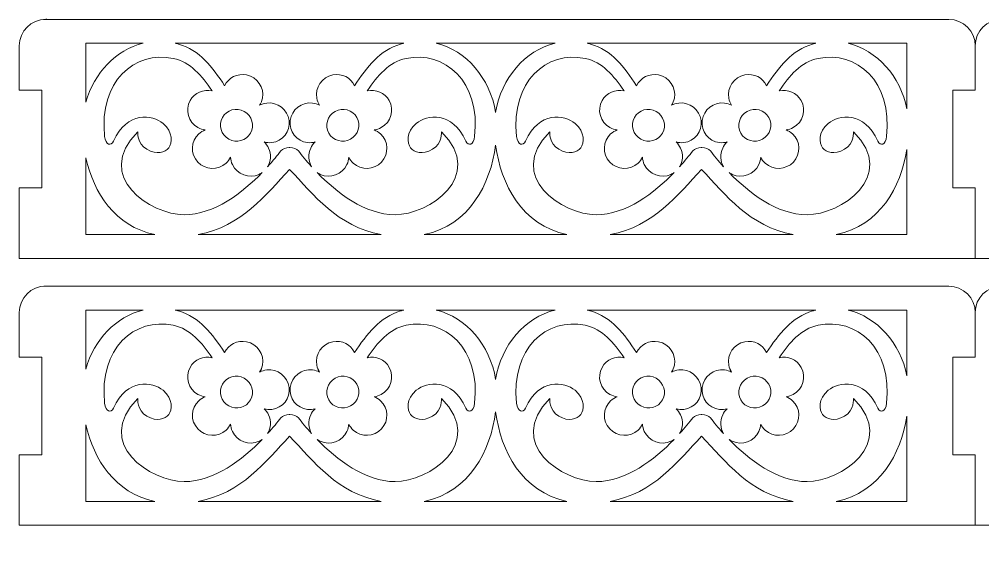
# Model space of a CAD drawing. Header units: millimetres. Extents: x -193 to 194, y -148 to 156.
# Drawn here: x -192.5 to 63.5, y -148.3 to -7.9 of the extents above; entities that cross this region are included whole.
import ezdxf

# ---------------------------------------------------------------- set-up
doc = ezdxf.new("R2010")
doc.units = ezdxf.units.MM
doc.header["$MEASUREMENT"] = 0
doc.layers.add('Camada 1', color=7, linetype='Continuous')

msp = doc.modelspace()

# ---------------------------------------------------------------- linework, layer by layer
at = {"layer": 'Camada 1', "color": 250, "lineweight": 20}
for points, knots in [([(-192.5361, -15.1541), (-192.5382, -15.082), (-192.5394, -15.0095), (-192.5394, -14.9368), (-192.5394, -14.9368), (-192.5394, -11.0474), (-189.3852, -7.8932), (-185.4958, -7.8932), (-185.4958, -7.8932), (-185.3272, -7.8932), (-185.1599, -7.8992), (-184.9942, -7.9108)], [0, 0, 0, 0, 0.25, 0.25, 0.25, 0.25, 0.5, 0.5, 0.5, 0.5, 1, 1, 1, 1]), ([(-185.9973, -7.9108), (-104.6378, -7.9108), (-26.7232, -7.9108), (54.4144, -7.9108), (54.4144, -7.9108), (58.2836, -7.9108), (61.4638, -11.0672), (61.4638, -14.9372), (61.4638, -14.9372), (61.4638, -11.0478), (64.6134, -7.9155), (68.5028, -7.9155), (68.5028, -7.9155), (106.5351, -7.9155), (143.497, -7.9155), (181.4751, -7.9155), (181.4751, -7.9155), (185.3646, -7.9155), (188.462, -11.0474), (188.462, -14.9368), (188.462, -14.9368), (188.462, -19.1723), (188.462, -22.5093), (188.462, -26.7448), (188.462, -26.7448), (188.462, -26.7448), (194.4354, -26.7448), (194.4354, -26.7448), (194.4354, -26.7448), (194.4354, -26.7448), (194.4354, -52.674), (194.4354, -52.674), (194.4354, -52.674), (194.4354, -52.674), (188.462, -52.674), (188.462, -52.674), (188.462, -52.674), (188.462, -52.674), (188.462, -71.4155), (188.462, -71.4155), (188.462, -71.4155), (188.462, -71.4155), (137.9436, -71.4155), (137.9436, -71.4155), (137.9436, -71.4155), (137.9436, -71.4155), (137.9436, -77.387), (137.9436, -77.387), (137.9436, -77.387), (137.9436, -77.387), (112.0144, -77.387), (112.0144, -77.387), (112.0144, -77.387), (112.0144, -77.387), (112.0144, -71.4155), (112.0144, -71.4155), (112.0144, -71.4155), (112.0144, -71.4155), (61.462, -71.4155), (61.462, -71.4155), (61.462, -71.4155), (61.462, -71.4155), (61.462, -52.674), (61.462, -52.674), (61.462, -52.674), (61.462, -52.674), (55.4763, -52.674), (55.4763, -52.674), (55.4763, -52.674), (55.4763, -52.674), (55.4763, -26.7448), (55.4763, -26.7448), (55.4763, -26.7448), (55.4763, -26.7448), (61.462, -26.7448), (61.462, -26.7448), (61.462, -26.7448), (61.462, -26.7448), (61.4638, -14.9372), (61.4638, -14.9372)], [0, 0, 0, 0, 0.04761905, 0.04761905, 0.04761905, 0.04761905, 0.0952381, 0.0952381, 0.0952381, 0.0952381, 0.14285714, 0.14285714, 0.14285714, 0.14285714, 0.19047619, 0.19047619, 0.19047619, 0.19047619, 0.23809524, 0.23809524, 0.23809524, 0.23809524, 0.28571429, 0.28571429, 0.28571429, 0.28571429, 0.33333333, 0.33333333, 0.33333333, 0.33333333, 0.38095238, 0.38095238, 0.38095238, 0.38095238, 0.42857143, 0.42857143, 0.42857143, 0.42857143, 0.47619048, 0.47619048, 0.47619048, 0.47619048, 0.52380952, 0.52380952, 0.52380952, 0.52380952, 0.57142857, 0.57142857, 0.57142857, 0.57142857, 0.61904762, 0.61904762, 0.61904762, 0.61904762, 0.66666667, 0.66666667, 0.66666667, 0.66666667, 0.71428571, 0.71428571, 0.71428571, 0.71428571, 0.76190476, 0.76190476, 0.76190476, 0.76190476, 0.80952381, 0.80952381, 0.80952381, 0.80952381, 0.85714286, 0.85714286, 0.85714286, 0.85714286, 0.9047619, 0.9047619, 0.9047619, 0.9047619, 1, 1, 1, 1]), ([(-192.5361, -26.7446), (-192.5361, -26.7446), (-192.5361, -15.0613), (-192.5361, -15.0613), (-192.5361, -15.0613), (-192.5361, -15.0613), (-192.5361, -14.7199), (-192.5361, -14.7199)], [0, 0, 0, 0, 0.33333333, 0.33333333, 0.33333333, 0.33333333, 1, 1, 1, 1]), ([(-192.5361, -86.0364), (-192.5382, -85.9643), (-192.5394, -85.8918), (-192.5394, -85.8191), (-192.5394, -85.8191), (-192.5394, -81.9297), (-189.3852, -78.7755), (-185.4958, -78.7755), (-185.4958, -78.7755), (-185.3272, -78.7755), (-185.1599, -78.7815), (-184.9942, -78.7931)], [0, 0, 0, 0, 0.25, 0.25, 0.25, 0.25, 0.5, 0.5, 0.5, 0.5, 1, 1, 1, 1]), ([(-185.9973, -78.7931), (-104.6378, -78.7931), (-26.7232, -78.7931), (54.4144, -78.7931), (54.4144, -78.7931), (58.2836, -78.7931), (61.4638, -81.9495), (61.4638, -85.8195), (61.4638, -85.8195), (61.4638, -81.9301), (64.6134, -78.7978), (68.5028, -78.7978), (68.5028, -78.7978), (106.5351, -78.7978), (143.497, -78.7978), (181.4751, -78.7978), (181.4751, -78.7978), (185.3646, -78.7978), (188.462, -81.9297), (188.462, -85.8191), (188.462, -85.8191), (188.462, -90.0546), (188.462, -93.3916), (188.462, -97.6271), (188.462, -97.6271), (188.462, -97.6271), (194.4354, -97.6271), (194.4354, -97.6271), (194.4354, -97.6271), (194.4354, -97.6271), (194.4354, -123.5563), (194.4354, -123.5563), (194.4354, -123.5563), (194.4354, -123.5563), (188.462, -123.5563), (188.462, -123.5563), (188.462, -123.5563), (188.462, -123.5563), (188.462, -142.2978), (188.462, -142.2978), (188.462, -142.2978), (188.462, -142.2978), (137.9436, -142.2978), (137.9436, -142.2978), (137.9436, -142.2978), (137.9436, -142.2978), (137.9436, -148.2693), (137.9436, -148.2693), (137.9436, -148.2693), (137.9436, -148.2693), (112.0144, -148.2693), (112.0144, -148.2693), (112.0144, -148.2693), (112.0144, -148.2693), (112.0144, -142.2978), (112.0144, -142.2978), (112.0144, -142.2978), (112.0144, -142.2978), (61.462, -142.2978), (61.462, -142.2978), (61.462, -142.2978), (61.462, -142.2978), (61.462, -123.5563), (61.462, -123.5563), (61.462, -123.5563), (61.462, -123.5563), (55.4763, -123.5563), (55.4763, -123.5563), (55.4763, -123.5563), (55.4763, -123.5563), (55.4763, -97.6271), (55.4763, -97.6271), (55.4763, -97.6271), (55.4763, -97.6271), (61.462, -97.6271), (61.462, -97.6271), (61.462, -97.6271), (61.462, -97.6271), (61.4638, -85.8195), (61.4638, -85.8195)], [0, 0, 0, 0, 0.04761905, 0.04761905, 0.04761905, 0.04761905, 0.0952381, 0.0952381, 0.0952381, 0.0952381, 0.14285714, 0.14285714, 0.14285714, 0.14285714, 0.19047619, 0.19047619, 0.19047619, 0.19047619, 0.23809524, 0.23809524, 0.23809524, 0.23809524, 0.28571429, 0.28571429, 0.28571429, 0.28571429, 0.33333333, 0.33333333, 0.33333333, 0.33333333, 0.38095238, 0.38095238, 0.38095238, 0.38095238, 0.42857143, 0.42857143, 0.42857143, 0.42857143, 0.47619048, 0.47619048, 0.47619048, 0.47619048, 0.52380952, 0.52380952, 0.52380952, 0.52380952, 0.57142857, 0.57142857, 0.57142857, 0.57142857, 0.61904762, 0.61904762, 0.61904762, 0.61904762, 0.66666667, 0.66666667, 0.66666667, 0.66666667, 0.71428571, 0.71428571, 0.71428571, 0.71428571, 0.76190476, 0.76190476, 0.76190476, 0.76190476, 0.80952381, 0.80952381, 0.80952381, 0.80952381, 0.85714286, 0.85714286, 0.85714286, 0.85714286, 0.9047619, 0.9047619, 0.9047619, 0.9047619, 1, 1, 1, 1]), ([(-192.5361, -97.6269), (-192.5361, -97.6269), (-192.5361, -85.9436), (-192.5361, -85.9436), (-192.5361, -85.9436), (-192.5361, -85.9436), (-192.5361, -85.6022), (-192.5361, -85.6022)], [0, 0, 0, 0, 0.33333333, 0.33333333, 0.33333333, 0.33333333, 1, 1, 1, 1])]:
    msp.add_open_spline(points, degree=3, knots=knots, dxfattribs=at)
at = {"layer": 'Camada 1', "color": 250, "lineweight": 9}
for points in [[(-159.6318, -14.2517), (-166.802, -16.0013), (-172.6311, -22.0754), (-174.8253, -29.9129)], [(-151.0819, -14.2517), (-151.0819, -14.2517), (-90.3174, -14.2517), (-90.3174, -14.2517)], [(-65.968, -32.6578), (-67.4564, -23.5162), (-73.7795, -16.2006), (-81.767, -14.2516)], [(-81.767, -14.2517), (-81.767, -14.2517), (-50.1695, -14.2517), (-50.1695, -14.2517)], [(-50.1691, -14.2516), (-58.1566, -16.2005), (-64.4799, -23.5161), (-65.9681, -32.6576)], [(-41.6186, -14.2517), (-41.6186, -14.2517), (19.1458, -14.2517), (19.1458, -14.2517)], [(43.3234, -31.7188), (41.568, -23.0181), (35.4076, -16.1335), (27.6955, -14.2516)], [(-84.9145, -65.0982), (-72.8946, -62.5584), (-67.3506, -51.6653), (-65.9679, -41.3277)], [(-65.968, -41.3274), (-64.5859, -51.665), (-59.0418, -62.5584), (-47.0223, -65.0982)], [(24.5482, -65.0982), (36.122, -62.6525), (41.6918, -52.4615), (43.3235, -42.4795)], [(-174.8253, -44.7249), (-172.7593, -53.9462), (-167.1907, -62.8358), (-156.4849, -65.0982)], [(-96.3611, -65.0981), (-96.3611, -65.0981), (-145.0386, -65.0981), (-145.0386, -65.0981)], [(-47.0245, -65.0981), (-47.0245, -65.0981), (-84.9141, -65.0981), (-84.9141, -65.0981)], [(13.0992, -65.0981), (13.0992, -65.0981), (-35.5768, -65.0981), (-35.5768, -65.0981)], [(-159.6318, -85.134), (-166.802, -86.8836), (-172.6311, -92.9577), (-174.8253, -100.7952)], [(-151.0819, -85.134), (-151.0819, -85.134), (-90.3174, -85.134), (-90.3174, -85.134)], [(-65.968, -103.5401), (-67.4564, -94.3985), (-73.7795, -87.0829), (-81.767, -85.1339)], [(-81.767, -85.134), (-81.767, -85.134), (-50.1695, -85.134), (-50.1695, -85.134)], [(-50.1691, -85.1339), (-58.1566, -87.0828), (-64.4799, -94.3984), (-65.9681, -103.5399)], [(-41.6186, -85.134), (-41.6186, -85.134), (19.1458, -85.134), (19.1458, -85.134)], [(43.3234, -102.6011), (41.568, -93.9004), (35.4076, -87.0158), (27.6955, -85.1339)], [(-84.9145, -135.9805), (-72.8946, -133.4407), (-67.3506, -122.5476), (-65.9679, -112.21)], [(-65.968, -112.2097), (-64.5859, -122.5473), (-59.0418, -133.4407), (-47.0223, -135.9805)], [(24.5482, -135.9805), (36.122, -133.5348), (41.6918, -123.3438), (43.3235, -113.3618)], [(-174.8253, -115.6072), (-172.7593, -124.8285), (-167.1907, -133.7181), (-156.4849, -135.9805)], [(-96.3611, -135.9804), (-96.3611, -135.9804), (-145.0386, -135.9804), (-145.0386, -135.9804)], [(-47.0245, -135.9804), (-47.0245, -135.9804), (-84.9141, -135.9804), (-84.9141, -135.9804)], [(13.0992, -135.9804), (13.0992, -135.9804), (-35.5768, -135.9804), (-35.5768, -135.9804)]]:
    msp.add_open_spline(points, degree=3, dxfattribs=at)
for points, knots in [([(-174.8252, -29.9124), (-174.8252, -29.9124), (-174.8252, -14.2517), (-174.8252, -14.2517), (-174.8252, -14.2517), (-174.8252, -14.2517), (-159.6324, -14.2517), (-159.6324, -14.2517)], [0, 0, 0, 0, 0.33333333, 0.33333333, 0.33333333, 0.33333333, 1, 1, 1, 1]), ([(-90.3172, -14.2517), (-90.6139, -14.3223), (-90.9113, -14.4006), (-91.2093, -14.4865), (-91.2093, -14.4865), (-96.7538, -16.0845), (-100.1773, -20.5864), (-103.4281, -25.5489), (-103.4281, -25.5489), (-104.4348, -23.4253), (-106.7968, -22.1765), (-109.2367, -22.6656), (-109.2367, -22.6656), (-112.1236, -23.2441), (-114.0172, -26.0319), (-113.4679, -28.8915), (-113.4679, -28.8915), (-113.3377, -29.571), (-113.0774, -30.1902), (-112.7234, -30.7365), (-112.7234, -30.7365), (-113.2921, -30.4341), (-113.9247, -30.2267), (-114.6067, -30.1488), (-114.6067, -30.1488), (-117.521, -29.8155), (-120.1847, -31.8946), (-120.5539, -34.7937), (-120.5539, -34.7937), (-120.9231, -37.6922), (-118.8592, -40.3127), (-115.9443, -40.6455), (-115.9443, -40.6455), (-115.2514, -40.7252), (-114.575, -40.6643), (-113.9381, -40.4928), (-113.9381, -40.4928), (-114.4102, -40.9393), (-114.8111, -41.4752), (-115.1043, -42.0957), (-115.1043, -42.0957), (-115.8877, -43.7569), (-115.7338, -45.6073), (-114.8567, -47.0562), (-114.8567, -47.0562), (-116.277, -45.4978), (-117.4699, -44.0434), (-118.3824, -42.87), (-118.3824, -42.87), (-118.8258, -42.3712), (-119.7425, -42.0026), (-120.6117, -41.9831), (-120.6117, -41.9831), (-120.641, -41.9819), (-120.6701, -41.9819), (-120.6993, -41.9819), (-120.6993, -41.9819), (-120.7285, -41.9819), (-120.7577, -41.9819), (-120.7868, -41.9831), (-120.7868, -41.9831), (-121.6558, -42.0026), (-122.5731, -42.3712), (-123.0159, -42.87), (-123.0159, -42.87), (-123.9284, -44.0434), (-125.1219, -45.4978), (-126.5422, -47.0562), (-126.5422, -47.0562), (-125.6651, -45.6073), (-125.5112, -43.7569), (-126.2946, -42.0957), (-126.2946, -42.0957), (-126.5878, -41.4752), (-126.9881, -40.9393), (-127.4601, -40.4928), (-127.4601, -40.4928), (-126.8239, -40.6643), (-126.1475, -40.7252), (-125.4546, -40.6455), (-125.4546, -40.6455), (-122.5397, -40.3127), (-120.4755, -37.6922), (-120.8446, -34.7937), (-120.8446, -34.7937), (-121.2142, -31.8946), (-123.8773, -29.8155), (-126.7922, -30.1488), (-126.7922, -30.1488), (-127.4742, -30.2267), (-128.1068, -30.4341), (-128.6755, -30.7365), (-128.6755, -30.7365), (-128.3215, -30.1902), (-128.0612, -29.571), (-127.931, -28.8915), (-127.931, -28.8915), (-127.3811, -26.0319), (-129.2753, -23.2441), (-132.1622, -22.6656), (-132.1622, -22.6656), (-134.6021, -22.1765), (-136.9641, -23.4253), (-137.9703, -25.5489), (-137.9703, -25.5489), (-141.221, -20.5864), (-144.6444, -16.0845), (-150.1896, -14.4865), (-150.1896, -14.4865), (-150.4876, -14.4006), (-150.785, -14.3223), (-151.0818, -14.2517)], [0, 0, 0, 0, 0.03448276, 0.03448276, 0.03448276, 0.03448276, 0.06896552, 0.06896552, 0.06896552, 0.06896552, 0.10344828, 0.10344828, 0.10344828, 0.10344828, 0.13793103, 0.13793103, 0.13793103, 0.13793103, 0.17241379, 0.17241379, 0.17241379, 0.17241379, 0.20689655, 0.20689655, 0.20689655, 0.20689655, 0.24137931, 0.24137931, 0.24137931, 0.24137931, 0.27586207, 0.27586207, 0.27586207, 0.27586207, 0.31034483, 0.31034483, 0.31034483, 0.31034483, 0.34482759, 0.34482759, 0.34482759, 0.34482759, 0.37931034, 0.37931034, 0.37931034, 0.37931034, 0.4137931, 0.4137931, 0.4137931, 0.4137931, 0.44827586, 0.44827586, 0.44827586, 0.44827586, 0.48275862, 0.48275862, 0.48275862, 0.48275862, 0.51724138, 0.51724138, 0.51724138, 0.51724138, 0.55172414, 0.55172414, 0.55172414, 0.55172414, 0.5862069, 0.5862069, 0.5862069, 0.5862069, 0.62068966, 0.62068966, 0.62068966, 0.62068966, 0.65517241, 0.65517241, 0.65517241, 0.65517241, 0.68965517, 0.68965517, 0.68965517, 0.68965517, 0.72413793, 0.72413793, 0.72413793, 0.72413793, 0.75862069, 0.75862069, 0.75862069, 0.75862069, 0.79310345, 0.79310345, 0.79310345, 0.79310345, 0.82758621, 0.82758621, 0.82758621, 0.82758621, 0.86206897, 0.86206897, 0.86206897, 0.86206897, 0.89655172, 0.89655172, 0.89655172, 0.89655172, 0.93103448, 0.93103448, 0.93103448, 0.93103448, 1, 1, 1, 1]), ([(19.1454, -14.2517), (18.8487, -14.3224), (18.5512, -14.4006), (18.2532, -14.4865), (18.2532, -14.4865), (12.7087, -16.0845), (9.2852, -20.5864), (6.0344, -25.5489), (6.0344, -25.5489), (5.0277, -23.4253), (2.6657, -22.1765), (0.2258, -22.6656), (0.2258, -22.6656), (-2.6611, -23.2441), (-4.5547, -26.0319), (-4.0054, -28.8915), (-4.0054, -28.8915), (-3.8752, -29.571), (-3.6149, -30.1902), (-3.2609, -30.7365), (-3.2609, -30.7365), (-3.8296, -30.4341), (-4.4622, -30.2267), (-5.1442, -30.1488), (-5.1442, -30.1488), (-8.0585, -29.8155), (-10.7222, -31.8946), (-11.0914, -34.7937), (-11.0914, -34.7937), (-11.4606, -37.6922), (-9.3967, -40.3127), (-6.4818, -40.6455), (-6.4818, -40.6455), (-5.7889, -40.7252), (-5.1125, -40.6643), (-4.4756, -40.4928), (-4.4756, -40.4928), (-4.9477, -40.9393), (-5.3486, -41.4752), (-5.6418, -42.0957), (-5.6418, -42.0957), (-6.4252, -43.7569), (-6.2713, -45.6073), (-5.3942, -47.0562), (-5.3942, -47.0562), (-6.8145, -45.4978), (-8.0074, -44.0434), (-8.9199, -42.87), (-8.9199, -42.87), (-9.3633, -42.3712), (-10.28, -42.0026), (-11.1492, -41.9831), (-11.1492, -41.9831), (-11.1785, -41.9819), (-11.2076, -41.9819), (-11.2368, -41.9819), (-11.2368, -41.9819), (-11.266, -41.9819), (-11.2952, -41.9819), (-11.3243, -41.9831), (-11.3243, -41.9831), (-12.1933, -42.0026), (-13.1106, -42.3712), (-13.5534, -42.87), (-13.5534, -42.87), (-14.4659, -44.0434), (-15.6594, -45.4978), (-17.0797, -47.0562), (-17.0797, -47.0562), (-16.2026, -45.6073), (-16.0487, -43.7569), (-16.8321, -42.0957), (-16.8321, -42.0957), (-17.1253, -41.4752), (-17.5256, -40.9393), (-17.9976, -40.4928), (-17.9976, -40.4928), (-17.3614, -40.6643), (-16.685, -40.7252), (-15.9921, -40.6455), (-15.9921, -40.6455), (-13.0772, -40.3127), (-11.013, -37.6922), (-11.3821, -34.7937), (-11.3821, -34.7937), (-11.7517, -31.8946), (-14.4148, -29.8155), (-17.3297, -30.1488), (-17.3297, -30.1488), (-18.0117, -30.2267), (-18.6443, -30.4341), (-19.213, -30.7365), (-19.213, -30.7365), (-18.859, -30.1902), (-18.5987, -29.571), (-18.4685, -28.8915), (-18.4685, -28.8915), (-17.9186, -26.0319), (-19.8128, -23.2441), (-22.6997, -22.6656), (-22.6997, -22.6656), (-25.1396, -22.1765), (-27.5016, -23.4253), (-28.5078, -25.5489), (-28.5078, -25.5489), (-31.7585, -20.5864), (-35.1819, -16.0845), (-40.7271, -14.4865), (-40.7271, -14.4865), (-41.0251, -14.4006), (-41.3227, -14.3224), (-41.6194, -14.2517)], [0, 0, 0, 0, 0.03448276, 0.03448276, 0.03448276, 0.03448276, 0.06896552, 0.06896552, 0.06896552, 0.06896552, 0.10344828, 0.10344828, 0.10344828, 0.10344828, 0.13793103, 0.13793103, 0.13793103, 0.13793103, 0.17241379, 0.17241379, 0.17241379, 0.17241379, 0.20689655, 0.20689655, 0.20689655, 0.20689655, 0.24137931, 0.24137931, 0.24137931, 0.24137931, 0.27586207, 0.27586207, 0.27586207, 0.27586207, 0.31034483, 0.31034483, 0.31034483, 0.31034483, 0.34482759, 0.34482759, 0.34482759, 0.34482759, 0.37931034, 0.37931034, 0.37931034, 0.37931034, 0.4137931, 0.4137931, 0.4137931, 0.4137931, 0.44827586, 0.44827586, 0.44827586, 0.44827586, 0.48275862, 0.48275862, 0.48275862, 0.48275862, 0.51724138, 0.51724138, 0.51724138, 0.51724138, 0.55172414, 0.55172414, 0.55172414, 0.55172414, 0.5862069, 0.5862069, 0.5862069, 0.5862069, 0.62068966, 0.62068966, 0.62068966, 0.62068966, 0.65517241, 0.65517241, 0.65517241, 0.65517241, 0.68965517, 0.68965517, 0.68965517, 0.68965517, 0.72413793, 0.72413793, 0.72413793, 0.72413793, 0.75862069, 0.75862069, 0.75862069, 0.75862069, 0.79310345, 0.79310345, 0.79310345, 0.79310345, 0.82758621, 0.82758621, 0.82758621, 0.82758621, 0.86206897, 0.86206897, 0.86206897, 0.86206897, 0.89655172, 0.89655172, 0.89655172, 0.89655172, 0.93103448, 0.93103448, 0.93103448, 0.93103448, 1, 1, 1, 1]), ([(27.6955, -14.2517), (27.6955, -14.2517), (43.3234, -14.2517), (43.3234, -14.2517), (43.3234, -14.2517), (43.3234, -14.2517), (43.3234, -31.7184), (43.3234, -31.7184)], [0, 0, 0, 0, 0.33333333, 0.33333333, 0.33333333, 0.33333333, 1, 1, 1, 1]), ([(-161.0385, -37.7573), (-161.0385, -37.7573), (-161.3506, -40.8717), (-158.651, -42.429), (-158.651, -42.429), (-155.9514, -43.9862), (-153.7712, -43.2593), (-152.8369, -42.0135), (-152.8369, -42.0135), (-151.9026, -40.7677), (-151.5911, -37.9131), (-154.3424, -35.5772), (-154.3424, -35.5772), (-157.0938, -33.2414), (-163.9456, -32.2006), (-167.4749, -40.2738), (-167.4749, -40.2738), (-168.2018, -41.702), (-169.5516, -41.2872), (-169.8533, -39.0031), (-169.8533, -39.0031), (-171.4495, -24.4667), (-161.8786, -16.1179), (-151.6434, -18.2919), (-151.6434, -18.2919), (-147.0375, -19.2701), (-144.0337, -22.8742), (-141.2976, -26.9389), (-141.2976, -26.9389), (-143.5592, -26.3956), (-145.9809, -27.3677), (-147.1536, -29.4736), (-147.1536, -29.4736), (-148.5685, -32.0144), (-147.6275, -35.2372), (-145.052, -36.6709), (-145.052, -36.6709), (-144.4498, -37.0061), (-143.8104, -37.2093), (-143.1675, -37.2987), (-143.1675, -37.2987), (-143.7794, -37.5305), (-144.3585, -37.8754), (-144.8671, -38.3443), (-144.8671, -38.3443), (-147.0083, -40.3176), (-147.1141, -43.6596), (-145.1006, -45.8087), (-145.1006, -45.8087), (-143.0885, -47.9578), (-139.7209, -48.1001), (-137.5797, -46.1274), (-137.5797, -46.1274), (-137.0785, -45.6651), (-136.694, -45.1268), (-136.4166, -44.5483), (-136.4166, -44.5483), (-136.3777, -45.2004), (-136.2196, -45.8573), (-135.9215, -46.4881), (-135.9215, -46.4881), (-134.6702, -49.1415), (-131.5004, -50.31), (-128.841, -49.0965), (-128.841, -49.0965), (-128.5466, -48.962), (-128.2734, -48.8008), (-128.0173, -48.622), (-128.0173, -48.622), (-133.2091, -53.958), (-140.7319, -59.8183), (-148.7364, -59.8183), (-148.7364, -59.8183), (-157.5597, -59.8183), (-172.9775, -49.7997), (-161.0385, -37.7573)], [0, 0, 0, 0, 0.05, 0.05, 0.05, 0.05, 0.1, 0.1, 0.1, 0.1, 0.15, 0.15, 0.15, 0.15, 0.2, 0.2, 0.2, 0.2, 0.25, 0.25, 0.25, 0.25, 0.3, 0.3, 0.3, 0.3, 0.35, 0.35, 0.35, 0.35, 0.4, 0.4, 0.4, 0.4, 0.45, 0.45, 0.45, 0.45, 0.5, 0.5, 0.5, 0.5, 0.55, 0.55, 0.55, 0.55, 0.6, 0.6, 0.6, 0.6, 0.65, 0.65, 0.65, 0.65, 0.7, 0.7, 0.7, 0.7, 0.75, 0.75, 0.75, 0.75, 0.8, 0.8, 0.8, 0.8, 0.85, 0.85, 0.85, 0.85, 0.9, 0.9, 0.9, 0.9, 1, 1, 1, 1]), ([(-105.4768, -46.4881), (-105.1793, -45.8573), (-105.0206, -45.2004), (-104.9816, -44.5483), (-104.9816, -44.5483), (-104.7049, -45.1268), (-104.3198, -45.6651), (-103.8192, -46.1274), (-103.8192, -46.1274), (-101.678, -48.1001), (-98.3099, -47.9578), (-96.2976, -45.8087), (-96.2976, -45.8087), (-94.2848, -43.6596), (-94.39, -40.3176), (-96.5318, -38.3443), (-96.5318, -38.3443), (-97.0404, -37.8754), (-97.6189, -37.5305), (-98.2314, -37.2987), (-98.2314, -37.2987), (-97.5885, -37.2093), (-96.9491, -37.0061), (-96.3469, -36.6709), (-96.3469, -36.6709), (-93.7714, -35.2372), (-92.8304, -32.0144), (-94.2453, -29.4736), (-94.2453, -29.4736), (-95.418, -27.3677), (-97.8397, -26.3956), (-100.1013, -26.9389), (-100.1013, -26.9389), (-97.3646, -22.8742), (-94.3608, -19.2701), (-89.7555, -18.2919), (-89.7555, -18.2919), (-79.5203, -16.1179), (-69.9488, -24.4667), (-71.5449, -39.0031), (-71.5449, -39.0031), (-71.8473, -41.2872), (-73.1971, -41.702), (-73.9234, -40.2738), (-73.9234, -40.2738), (-77.4533, -32.2006), (-84.3051, -33.2414), (-87.0565, -35.5772), (-87.0565, -35.5772), (-89.8078, -37.9131), (-89.4957, -40.7677), (-88.5614, -42.0135), (-88.5614, -42.0135), (-87.627, -43.2593), (-85.4469, -43.9862), (-82.7479, -42.429), (-82.7479, -42.429), (-80.0483, -40.8717), (-80.3604, -37.7573), (-80.3604, -37.7573), (-80.3604, -37.7573), (-68.4214, -49.7997), (-83.8392, -59.8183), (-92.6625, -59.8183), (-92.6625, -59.8183), (-100.667, -59.8183), (-108.1898, -53.958), (-113.3816, -48.622), (-113.3816, -48.622), (-113.1254, -48.8008), (-112.8524, -48.962), (-112.5573, -49.0965), (-112.5573, -49.0965), (-109.8985, -50.31), (-106.7287, -49.1415), (-105.4768, -46.4881)], [0, 0, 0, 0, 0.05, 0.05, 0.05, 0.05, 0.1, 0.1, 0.1, 0.1, 0.15, 0.15, 0.15, 0.15, 0.2, 0.2, 0.2, 0.2, 0.25, 0.25, 0.25, 0.25, 0.3, 0.3, 0.3, 0.3, 0.35, 0.35, 0.35, 0.35, 0.4, 0.4, 0.4, 0.4, 0.45, 0.45, 0.45, 0.45, 0.5, 0.5, 0.5, 0.5, 0.55, 0.55, 0.55, 0.55, 0.6, 0.6, 0.6, 0.6, 0.65, 0.65, 0.65, 0.65, 0.7, 0.7, 0.7, 0.7, 0.75, 0.75, 0.75, 0.75, 0.8, 0.8, 0.8, 0.8, 0.85, 0.85, 0.85, 0.85, 0.9, 0.9, 0.9, 0.9, 1, 1, 1, 1]), ([(-51.576, -37.7573), (-51.576, -37.7573), (-51.8881, -40.8717), (-49.1885, -42.429), (-49.1885, -42.429), (-46.4889, -43.9862), (-44.3087, -43.2593), (-43.3744, -42.0135), (-43.3744, -42.0135), (-42.4401, -40.7677), (-42.1286, -37.9131), (-44.8799, -35.5772), (-44.8799, -35.5772), (-47.6313, -33.2414), (-54.4831, -32.2006), (-58.0124, -40.2738), (-58.0124, -40.2738), (-58.7393, -41.702), (-60.0891, -41.2872), (-60.3908, -39.0031), (-60.3908, -39.0031), (-61.987, -24.4667), (-52.4161, -16.1179), (-42.1809, -18.2919), (-42.1809, -18.2919), (-37.575, -19.2701), (-34.5712, -22.8742), (-31.8351, -26.9389), (-31.8351, -26.9389), (-34.0967, -26.3956), (-36.5184, -27.3677), (-37.6911, -29.4736), (-37.6911, -29.4736), (-39.106, -32.0144), (-38.165, -35.2372), (-35.5895, -36.6709), (-35.5895, -36.6709), (-34.9873, -37.0061), (-34.3479, -37.2093), (-33.705, -37.2987), (-33.705, -37.2987), (-34.3169, -37.5305), (-34.896, -37.8754), (-35.4046, -38.3443), (-35.4046, -38.3443), (-37.5458, -40.3176), (-37.6516, -43.6596), (-35.6381, -45.8087), (-35.6381, -45.8087), (-33.626, -47.9578), (-30.2584, -48.1001), (-28.1172, -46.1274), (-28.1172, -46.1274), (-27.616, -45.6651), (-27.2315, -45.1268), (-26.9541, -44.5483), (-26.9541, -44.5483), (-26.9152, -45.2004), (-26.7571, -45.8573), (-26.459, -46.4881), (-26.459, -46.4881), (-25.2077, -49.1415), (-22.0379, -50.31), (-19.3785, -49.0965), (-19.3785, -49.0965), (-19.0841, -48.962), (-18.8109, -48.8008), (-18.5548, -48.622), (-18.5548, -48.622), (-23.7466, -53.958), (-31.2694, -59.8183), (-39.2739, -59.8183), (-39.2739, -59.8183), (-48.0972, -59.8183), (-63.515, -49.7997), (-51.576, -37.7573)], [0, 0, 0, 0, 0.05, 0.05, 0.05, 0.05, 0.1, 0.1, 0.1, 0.1, 0.15, 0.15, 0.15, 0.15, 0.2, 0.2, 0.2, 0.2, 0.25, 0.25, 0.25, 0.25, 0.3, 0.3, 0.3, 0.3, 0.35, 0.35, 0.35, 0.35, 0.4, 0.4, 0.4, 0.4, 0.45, 0.45, 0.45, 0.45, 0.5, 0.5, 0.5, 0.5, 0.55, 0.55, 0.55, 0.55, 0.6, 0.6, 0.6, 0.6, 0.65, 0.65, 0.65, 0.65, 0.7, 0.7, 0.7, 0.7, 0.75, 0.75, 0.75, 0.75, 0.8, 0.8, 0.8, 0.8, 0.85, 0.85, 0.85, 0.85, 0.9, 0.9, 0.9, 0.9, 1, 1, 1, 1]), ([(3.9857, -46.4881), (4.2832, -45.8573), (4.4419, -45.2004), (4.4809, -44.5483), (4.4809, -44.5483), (4.7576, -45.1268), (5.1427, -45.6651), (5.6433, -46.1274), (5.6433, -46.1274), (7.7845, -48.1001), (11.1526, -47.9578), (13.1649, -45.8087), (13.1649, -45.8087), (15.1777, -43.6596), (15.0725, -40.3176), (12.9307, -38.3443), (12.9307, -38.3443), (12.4221, -37.8754), (11.8436, -37.5305), (11.2311, -37.2987), (11.2311, -37.2987), (11.874, -37.2093), (12.5134, -37.0061), (13.1156, -36.6709), (13.1156, -36.6709), (15.6911, -35.2372), (16.6321, -32.0144), (15.2172, -29.4736), (15.2172, -29.4736), (14.0445, -27.3677), (11.6228, -26.3956), (9.3612, -26.9389), (9.3612, -26.9389), (12.0979, -22.8742), (15.1017, -19.2701), (19.707, -18.2919), (19.707, -18.2919), (29.9422, -16.1179), (39.5137, -24.4667), (37.9176, -39.0031), (37.9176, -39.0031), (37.6152, -41.2872), (36.2654, -41.702), (35.5391, -40.2738), (35.5391, -40.2738), (32.0092, -32.2006), (25.1574, -33.2414), (22.406, -35.5772), (22.406, -35.5772), (19.6547, -37.9131), (19.9668, -40.7677), (20.9011, -42.0135), (20.9011, -42.0135), (21.8355, -43.2593), (24.0156, -43.9862), (26.7146, -42.429), (26.7146, -42.429), (29.4142, -40.8717), (29.1021, -37.7573), (29.1021, -37.7573), (29.1021, -37.7573), (41.0411, -49.7997), (25.6233, -59.8183), (16.8, -59.8183), (16.8, -59.8183), (8.7955, -59.8183), (1.2727, -53.958), (-3.9191, -48.622), (-3.9191, -48.622), (-3.6629, -48.8008), (-3.3899, -48.962), (-3.0948, -49.0965), (-3.0948, -49.0965), (-0.436, -50.31), (2.7338, -49.1415), (3.9857, -46.4881)], [0, 0, 0, 0, 0.05, 0.05, 0.05, 0.05, 0.1, 0.1, 0.1, 0.1, 0.15, 0.15, 0.15, 0.15, 0.2, 0.2, 0.2, 0.2, 0.25, 0.25, 0.25, 0.25, 0.3, 0.3, 0.3, 0.3, 0.35, 0.35, 0.35, 0.35, 0.4, 0.4, 0.4, 0.4, 0.45, 0.45, 0.45, 0.45, 0.5, 0.5, 0.5, 0.5, 0.55, 0.55, 0.55, 0.55, 0.6, 0.6, 0.6, 0.6, 0.65, 0.65, 0.65, 0.65, 0.7, 0.7, 0.7, 0.7, 0.75, 0.75, 0.75, 0.75, 0.8, 0.8, 0.8, 0.8, 0.85, 0.85, 0.85, 0.85, 0.9, 0.9, 0.9, 0.9, 1, 1, 1, 1]), ([(-192.5363, -52.6738), (-192.5363, -52.6738), (-186.5506, -52.6738), (-186.5506, -52.6738), (-186.5506, -52.6738), (-186.5506, -52.6738), (-186.5506, -26.7446), (-186.5506, -26.7446), (-186.5506, -26.7446), (-186.5506, -26.7446), (-192.5363, -26.7446), (-192.5363, -26.7446)], [0, 0, 0, 0, 0.25, 0.25, 0.25, 0.25, 0.5, 0.5, 0.5, 0.5, 1, 1, 1, 1]), ([(-136.8765, -39.7275), (-138.935, -38.5822), (-139.6862, -36.0079), (-138.5554, -33.9781), (-138.5554, -33.9781), (-137.4258, -31.9482), (-134.8412, -31.2316), (-132.7839, -32.377), (-132.7839, -32.377), (-130.7267, -33.523), (-129.9748, -36.0973), (-131.1051, -38.1272), (-131.1051, -38.1272), (-132.2352, -40.157), (-134.8193, -40.8736), (-136.8765, -39.7275)], [0, 0, 0, 0, 0.2, 0.2, 0.2, 0.2, 0.4, 0.4, 0.4, 0.4, 0.6, 0.6, 0.6, 0.6, 1, 1, 1, 1]), ([(-104.5217, -39.7275), (-102.4639, -38.5822), (-101.7127, -36.0079), (-102.8429, -33.9781), (-102.8429, -33.9781), (-103.9731, -31.9482), (-106.5571, -31.2316), (-108.6143, -32.377), (-108.6143, -32.377), (-110.6722, -33.523), (-111.4241, -36.0973), (-110.2933, -38.1272), (-110.2933, -38.1272), (-109.1637, -40.157), (-106.579, -40.8736), (-104.5217, -39.7275)], [0, 0, 0, 0, 0.2, 0.2, 0.2, 0.2, 0.4, 0.4, 0.4, 0.4, 0.6, 0.6, 0.6, 0.6, 1, 1, 1, 1]), ([(-27.414, -39.7275), (-29.4725, -38.5822), (-30.2237, -36.0079), (-29.0929, -33.9781), (-29.0929, -33.9781), (-27.9633, -31.9482), (-25.3787, -31.2316), (-23.3214, -32.377), (-23.3214, -32.377), (-21.2642, -33.523), (-20.5123, -36.0973), (-21.6426, -38.1272), (-21.6426, -38.1272), (-22.7727, -40.157), (-25.3568, -40.8736), (-27.414, -39.7275)], [0, 0, 0, 0, 0.2, 0.2, 0.2, 0.2, 0.4, 0.4, 0.4, 0.4, 0.6, 0.6, 0.6, 0.6, 1, 1, 1, 1]), ([(4.9408, -39.7275), (6.9986, -38.5822), (7.7498, -36.0079), (6.6196, -33.9781), (6.6196, -33.9781), (5.4894, -31.9482), (2.9054, -31.2316), (0.8482, -32.377), (0.8482, -32.377), (-1.2097, -33.523), (-1.9616, -36.0973), (-0.8308, -38.1272), (-0.8308, -38.1272), (0.2988, -40.157), (2.8835, -40.8736), (4.9408, -39.7275)], [0, 0, 0, 0, 0.2, 0.2, 0.2, 0.2, 0.4, 0.4, 0.4, 0.4, 0.6, 0.6, 0.6, 0.6, 1, 1, 1, 1]), ([(43.3234, -42.4801), (43.3234, -42.4801), (43.3234, -65.0981), (43.3234, -65.0981), (43.3234, -65.0981), (43.3234, -65.0981), (24.5483, -65.0981), (24.5483, -65.0981)], [0, 0, 0, 0, 0.33333333, 0.33333333, 0.33333333, 0.33333333, 1, 1, 1, 1]), ([(-156.4844, -65.0981), (-156.4844, -65.0981), (-174.8252, -65.0981), (-174.8252, -65.0981), (-174.8252, -65.0981), (-174.8252, -65.0981), (-174.8252, -44.725), (-174.8252, -44.725)], [0, 0, 0, 0, 0.33333333, 0.33333333, 0.33333333, 0.33333333, 1, 1, 1, 1]), ([(-145.04, -65.0982), (-133.3805, -62.8927), (-127.0883, -54.525), (-120.6993, -47.757), (-120.6993, -47.757), (-114.3105, -54.525), (-108.0185, -62.8926), (-96.359, -65.0982)], [0, 0, 0, 0, 0.33333333, 0.33333333, 0.33333333, 0.33333333, 1, 1, 1, 1]), ([(-35.5773, -65.0982), (-23.918, -62.8924), (-17.6258, -54.525), (-11.2368, -47.757), (-11.2368, -47.757), (-4.8481, -54.525), (1.4439, -62.8924), (13.1031, -65.0981)], [0, 0, 0, 0, 0.33333333, 0.33333333, 0.33333333, 0.33333333, 1, 1, 1, 1]), ([(61.4638, -71.4108), (61.4638, -71.4108), (-192.5361, -71.4108), (-192.5361, -71.4108), (-192.5361, -71.4108), (-192.5361, -71.4108), (-192.5361, -52.6738), (-192.5361, -52.6738)], [0, 0, 0, 0, 0.33333333, 0.33333333, 0.33333333, 0.33333333, 1, 1, 1, 1]), ([(-174.8252, -100.7947), (-174.8252, -100.7947), (-174.8252, -85.134), (-174.8252, -85.134), (-174.8252, -85.134), (-174.8252, -85.134), (-159.6324, -85.134), (-159.6324, -85.134)], [0, 0, 0, 0, 0.33333333, 0.33333333, 0.33333333, 0.33333333, 1, 1, 1, 1]), ([(-161.0385, -108.6396), (-161.0385, -108.6396), (-161.3506, -111.754), (-158.651, -113.3113), (-158.651, -113.3113), (-155.9514, -114.8685), (-153.7712, -114.1416), (-152.8369, -112.8958), (-152.8369, -112.8958), (-151.9026, -111.65), (-151.5911, -108.7954), (-154.3424, -106.4595), (-154.3424, -106.4595), (-157.0938, -104.1237), (-163.9456, -103.0829), (-167.4749, -111.1561), (-167.4749, -111.1561), (-168.2018, -112.5843), (-169.5516, -112.1695), (-169.8533, -109.8854), (-169.8533, -109.8854), (-171.4495, -95.349), (-161.8786, -87.0002), (-151.6434, -89.1742), (-151.6434, -89.1742), (-147.0375, -90.1524), (-144.0337, -93.7565), (-141.2976, -97.8212), (-141.2976, -97.8212), (-143.5592, -97.2779), (-145.9809, -98.25), (-147.1536, -100.3559), (-147.1536, -100.3559), (-148.5685, -102.8967), (-147.6275, -106.1195), (-145.052, -107.5532), (-145.052, -107.5532), (-144.4498, -107.8884), (-143.8104, -108.0916), (-143.1675, -108.181), (-143.1675, -108.181), (-143.7794, -108.4128), (-144.3585, -108.7577), (-144.8671, -109.2266), (-144.8671, -109.2266), (-147.0083, -111.1999), (-147.1141, -114.5419), (-145.1006, -116.691), (-145.1006, -116.691), (-143.0885, -118.8401), (-139.7209, -118.9824), (-137.5797, -117.0097), (-137.5797, -117.0097), (-137.0785, -116.5474), (-136.694, -116.0091), (-136.4166, -115.4306), (-136.4166, -115.4306), (-136.3777, -116.0827), (-136.2196, -116.7396), (-135.9215, -117.3704), (-135.9215, -117.3704), (-134.6702, -120.0238), (-131.5004, -121.1923), (-128.841, -119.9788), (-128.841, -119.9788), (-128.5466, -119.8443), (-128.2734, -119.6831), (-128.0173, -119.5043), (-128.0173, -119.5043), (-133.2091, -124.8403), (-140.7319, -130.7006), (-148.7364, -130.7006), (-148.7364, -130.7006), (-157.5597, -130.7006), (-172.9775, -120.682), (-161.0385, -108.6396)], [0, 0, 0, 0, 0.05, 0.05, 0.05, 0.05, 0.1, 0.1, 0.1, 0.1, 0.15, 0.15, 0.15, 0.15, 0.2, 0.2, 0.2, 0.2, 0.25, 0.25, 0.25, 0.25, 0.3, 0.3, 0.3, 0.3, 0.35, 0.35, 0.35, 0.35, 0.4, 0.4, 0.4, 0.4, 0.45, 0.45, 0.45, 0.45, 0.5, 0.5, 0.5, 0.5, 0.55, 0.55, 0.55, 0.55, 0.6, 0.6, 0.6, 0.6, 0.65, 0.65, 0.65, 0.65, 0.7, 0.7, 0.7, 0.7, 0.75, 0.75, 0.75, 0.75, 0.8, 0.8, 0.8, 0.8, 0.85, 0.85, 0.85, 0.85, 0.9, 0.9, 0.9, 0.9, 1, 1, 1, 1]), ([(-90.3172, -85.134), (-90.6139, -85.2046), (-90.9113, -85.2829), (-91.2093, -85.3688), (-91.2093, -85.3688), (-96.7538, -86.9668), (-100.1773, -91.4687), (-103.4281, -96.4312), (-103.4281, -96.4312), (-104.4348, -94.3076), (-106.7968, -93.0588), (-109.2367, -93.5479), (-109.2367, -93.5479), (-112.1236, -94.1264), (-114.0172, -96.9142), (-113.4679, -99.7738), (-113.4679, -99.7738), (-113.3377, -100.4533), (-113.0774, -101.0725), (-112.7234, -101.6188), (-112.7234, -101.6188), (-113.2921, -101.3164), (-113.9247, -101.109), (-114.6067, -101.0311), (-114.6067, -101.0311), (-117.521, -100.6978), (-120.1847, -102.7769), (-120.5539, -105.676), (-120.5539, -105.676), (-120.9231, -108.5745), (-118.8592, -111.195), (-115.9443, -111.5278), (-115.9443, -111.5278), (-115.2514, -111.6075), (-114.575, -111.5466), (-113.9381, -111.3751), (-113.9381, -111.3751), (-114.4102, -111.8216), (-114.8111, -112.3575), (-115.1043, -112.978), (-115.1043, -112.978), (-115.8877, -114.6392), (-115.7338, -116.4896), (-114.8567, -117.9385), (-114.8567, -117.9385), (-116.277, -116.3801), (-117.4699, -114.9257), (-118.3824, -113.7523), (-118.3824, -113.7523), (-118.8258, -113.2535), (-119.7425, -112.8849), (-120.6117, -112.8654), (-120.6117, -112.8654), (-120.641, -112.8642), (-120.6701, -112.8642), (-120.6993, -112.8642), (-120.6993, -112.8642), (-120.7285, -112.8642), (-120.7577, -112.8642), (-120.7868, -112.8654), (-120.7868, -112.8654), (-121.6558, -112.8849), (-122.5731, -113.2535), (-123.0159, -113.7523), (-123.0159, -113.7523), (-123.9284, -114.9257), (-125.1219, -116.3801), (-126.5422, -117.9385), (-126.5422, -117.9385), (-125.6651, -116.4896), (-125.5112, -114.6392), (-126.2946, -112.978), (-126.2946, -112.978), (-126.5878, -112.3575), (-126.9881, -111.8216), (-127.4601, -111.3751), (-127.4601, -111.3751), (-126.8239, -111.5466), (-126.1475, -111.6075), (-125.4546, -111.5278), (-125.4546, -111.5278), (-122.5397, -111.195), (-120.4755, -108.5745), (-120.8446, -105.676), (-120.8446, -105.676), (-121.2142, -102.7769), (-123.8773, -100.6978), (-126.7922, -101.0311), (-126.7922, -101.0311), (-127.4742, -101.109), (-128.1068, -101.3164), (-128.6755, -101.6188), (-128.6755, -101.6188), (-128.3215, -101.0725), (-128.0612, -100.4533), (-127.931, -99.7738), (-127.931, -99.7738), (-127.3811, -96.9142), (-129.2753, -94.1264), (-132.1622, -93.5479), (-132.1622, -93.5479), (-134.6021, -93.0588), (-136.9641, -94.3076), (-137.9703, -96.4312), (-137.9703, -96.4312), (-141.221, -91.4687), (-144.6444, -86.9668), (-150.1896, -85.3688), (-150.1896, -85.3688), (-150.4876, -85.2829), (-150.785, -85.2046), (-151.0818, -85.134)], [0, 0, 0, 0, 0.03448276, 0.03448276, 0.03448276, 0.03448276, 0.06896552, 0.06896552, 0.06896552, 0.06896552, 0.10344828, 0.10344828, 0.10344828, 0.10344828, 0.13793103, 0.13793103, 0.13793103, 0.13793103, 0.17241379, 0.17241379, 0.17241379, 0.17241379, 0.20689655, 0.20689655, 0.20689655, 0.20689655, 0.24137931, 0.24137931, 0.24137931, 0.24137931, 0.27586207, 0.27586207, 0.27586207, 0.27586207, 0.31034483, 0.31034483, 0.31034483, 0.31034483, 0.34482759, 0.34482759, 0.34482759, 0.34482759, 0.37931034, 0.37931034, 0.37931034, 0.37931034, 0.4137931, 0.4137931, 0.4137931, 0.4137931, 0.44827586, 0.44827586, 0.44827586, 0.44827586, 0.48275862, 0.48275862, 0.48275862, 0.48275862, 0.51724138, 0.51724138, 0.51724138, 0.51724138, 0.55172414, 0.55172414, 0.55172414, 0.55172414, 0.5862069, 0.5862069, 0.5862069, 0.5862069, 0.62068966, 0.62068966, 0.62068966, 0.62068966, 0.65517241, 0.65517241, 0.65517241, 0.65517241, 0.68965517, 0.68965517, 0.68965517, 0.68965517, 0.72413793, 0.72413793, 0.72413793, 0.72413793, 0.75862069, 0.75862069, 0.75862069, 0.75862069, 0.79310345, 0.79310345, 0.79310345, 0.79310345, 0.82758621, 0.82758621, 0.82758621, 0.82758621, 0.86206897, 0.86206897, 0.86206897, 0.86206897, 0.89655172, 0.89655172, 0.89655172, 0.89655172, 0.93103448, 0.93103448, 0.93103448, 0.93103448, 1, 1, 1, 1]), ([(-105.4768, -117.3704), (-105.1793, -116.7396), (-105.0206, -116.0827), (-104.9816, -115.4306), (-104.9816, -115.4306), (-104.7049, -116.0091), (-104.3198, -116.5474), (-103.8192, -117.0097), (-103.8192, -117.0097), (-101.678, -118.9824), (-98.3099, -118.8401), (-96.2976, -116.691), (-96.2976, -116.691), (-94.2848, -114.5419), (-94.39, -111.1999), (-96.5318, -109.2266), (-96.5318, -109.2266), (-97.0404, -108.7577), (-97.6189, -108.4128), (-98.2314, -108.181), (-98.2314, -108.181), (-97.5885, -108.0916), (-96.9491, -107.8884), (-96.3469, -107.5532), (-96.3469, -107.5532), (-93.7714, -106.1195), (-92.8304, -102.8967), (-94.2453, -100.3559), (-94.2453, -100.3559), (-95.418, -98.25), (-97.8397, -97.2779), (-100.1013, -97.8212), (-100.1013, -97.8212), (-97.3646, -93.7565), (-94.3608, -90.1524), (-89.7555, -89.1742), (-89.7555, -89.1742), (-79.5203, -87.0002), (-69.9488, -95.349), (-71.5449, -109.8854), (-71.5449, -109.8854), (-71.8473, -112.1695), (-73.1971, -112.5843), (-73.9234, -111.1561), (-73.9234, -111.1561), (-77.4533, -103.0829), (-84.3051, -104.1237), (-87.0565, -106.4595), (-87.0565, -106.4595), (-89.8078, -108.7954), (-89.4957, -111.65), (-88.5614, -112.8958), (-88.5614, -112.8958), (-87.627, -114.1416), (-85.4469, -114.8685), (-82.7479, -113.3113), (-82.7479, -113.3113), (-80.0483, -111.754), (-80.3604, -108.6396), (-80.3604, -108.6396), (-80.3604, -108.6396), (-68.4214, -120.682), (-83.8392, -130.7006), (-92.6625, -130.7006), (-92.6625, -130.7006), (-100.667, -130.7006), (-108.1898, -124.8403), (-113.3816, -119.5043), (-113.3816, -119.5043), (-113.1254, -119.6831), (-112.8524, -119.8443), (-112.5573, -119.9788), (-112.5573, -119.9788), (-109.8985, -121.1923), (-106.7287, -120.0238), (-105.4768, -117.3704)], [0, 0, 0, 0, 0.05, 0.05, 0.05, 0.05, 0.1, 0.1, 0.1, 0.1, 0.15, 0.15, 0.15, 0.15, 0.2, 0.2, 0.2, 0.2, 0.25, 0.25, 0.25, 0.25, 0.3, 0.3, 0.3, 0.3, 0.35, 0.35, 0.35, 0.35, 0.4, 0.4, 0.4, 0.4, 0.45, 0.45, 0.45, 0.45, 0.5, 0.5, 0.5, 0.5, 0.55, 0.55, 0.55, 0.55, 0.6, 0.6, 0.6, 0.6, 0.65, 0.65, 0.65, 0.65, 0.7, 0.7, 0.7, 0.7, 0.75, 0.75, 0.75, 0.75, 0.8, 0.8, 0.8, 0.8, 0.85, 0.85, 0.85, 0.85, 0.9, 0.9, 0.9, 0.9, 1, 1, 1, 1]), ([(-51.576, -108.6396), (-51.576, -108.6396), (-51.8881, -111.754), (-49.1885, -113.3113), (-49.1885, -113.3113), (-46.4889, -114.8685), (-44.3087, -114.1416), (-43.3744, -112.8958), (-43.3744, -112.8958), (-42.4401, -111.65), (-42.1286, -108.7954), (-44.8799, -106.4595), (-44.8799, -106.4595), (-47.6313, -104.1237), (-54.4831, -103.0829), (-58.0124, -111.1561), (-58.0124, -111.1561), (-58.7393, -112.5843), (-60.0891, -112.1695), (-60.3908, -109.8854), (-60.3908, -109.8854), (-61.987, -95.349), (-52.4161, -87.0002), (-42.1809, -89.1742), (-42.1809, -89.1742), (-37.575, -90.1524), (-34.5712, -93.7565), (-31.8351, -97.8212), (-31.8351, -97.8212), (-34.0967, -97.2779), (-36.5184, -98.25), (-37.6911, -100.3559), (-37.6911, -100.3559), (-39.106, -102.8967), (-38.165, -106.1195), (-35.5895, -107.5532), (-35.5895, -107.5532), (-34.9873, -107.8884), (-34.3479, -108.0916), (-33.705, -108.181), (-33.705, -108.181), (-34.3169, -108.4128), (-34.896, -108.7577), (-35.4046, -109.2266), (-35.4046, -109.2266), (-37.5458, -111.1999), (-37.6516, -114.5419), (-35.6381, -116.691), (-35.6381, -116.691), (-33.626, -118.8401), (-30.2584, -118.9824), (-28.1172, -117.0097), (-28.1172, -117.0097), (-27.616, -116.5474), (-27.2315, -116.0091), (-26.9541, -115.4306), (-26.9541, -115.4306), (-26.9152, -116.0827), (-26.7571, -116.7396), (-26.459, -117.3704), (-26.459, -117.3704), (-25.2077, -120.0238), (-22.0379, -121.1923), (-19.3785, -119.9788), (-19.3785, -119.9788), (-19.0841, -119.8443), (-18.8109, -119.6831), (-18.5548, -119.5043), (-18.5548, -119.5043), (-23.7466, -124.8403), (-31.2694, -130.7006), (-39.2739, -130.7006), (-39.2739, -130.7006), (-48.0972, -130.7006), (-63.515, -120.682), (-51.576, -108.6396)], [0, 0, 0, 0, 0.05, 0.05, 0.05, 0.05, 0.1, 0.1, 0.1, 0.1, 0.15, 0.15, 0.15, 0.15, 0.2, 0.2, 0.2, 0.2, 0.25, 0.25, 0.25, 0.25, 0.3, 0.3, 0.3, 0.3, 0.35, 0.35, 0.35, 0.35, 0.4, 0.4, 0.4, 0.4, 0.45, 0.45, 0.45, 0.45, 0.5, 0.5, 0.5, 0.5, 0.55, 0.55, 0.55, 0.55, 0.6, 0.6, 0.6, 0.6, 0.65, 0.65, 0.65, 0.65, 0.7, 0.7, 0.7, 0.7, 0.75, 0.75, 0.75, 0.75, 0.8, 0.8, 0.8, 0.8, 0.85, 0.85, 0.85, 0.85, 0.9, 0.9, 0.9, 0.9, 1, 1, 1, 1]), ([(19.1454, -85.134), (18.8487, -85.2047), (18.5512, -85.2829), (18.2532, -85.3688), (18.2532, -85.3688), (12.7087, -86.9668), (9.2852, -91.4687), (6.0344, -96.4312), (6.0344, -96.4312), (5.0277, -94.3076), (2.6657, -93.0588), (0.2258, -93.5479), (0.2258, -93.5479), (-2.6611, -94.1264), (-4.5547, -96.9142), (-4.0054, -99.7738), (-4.0054, -99.7738), (-3.8752, -100.4533), (-3.6149, -101.0725), (-3.2609, -101.6188), (-3.2609, -101.6188), (-3.8296, -101.3164), (-4.4622, -101.109), (-5.1442, -101.0311), (-5.1442, -101.0311), (-8.0585, -100.6978), (-10.7222, -102.7769), (-11.0914, -105.676), (-11.0914, -105.676), (-11.4606, -108.5745), (-9.3967, -111.195), (-6.4818, -111.5278), (-6.4818, -111.5278), (-5.7889, -111.6075), (-5.1125, -111.5466), (-4.4756, -111.3751), (-4.4756, -111.3751), (-4.9477, -111.8216), (-5.3486, -112.3575), (-5.6418, -112.978), (-5.6418, -112.978), (-6.4252, -114.6392), (-6.2713, -116.4896), (-5.3942, -117.9385), (-5.3942, -117.9385), (-6.8145, -116.3801), (-8.0074, -114.9257), (-8.9199, -113.7523), (-8.9199, -113.7523), (-9.3633, -113.2535), (-10.28, -112.8849), (-11.1492, -112.8654), (-11.1492, -112.8654), (-11.1785, -112.8642), (-11.2076, -112.8642), (-11.2368, -112.8642), (-11.2368, -112.8642), (-11.266, -112.8642), (-11.2952, -112.8642), (-11.3243, -112.8654), (-11.3243, -112.8654), (-12.1933, -112.8849), (-13.1106, -113.2535), (-13.5534, -113.7523), (-13.5534, -113.7523), (-14.4659, -114.9257), (-15.6594, -116.3801), (-17.0797, -117.9385), (-17.0797, -117.9385), (-16.2026, -116.4896), (-16.0487, -114.6392), (-16.8321, -112.978), (-16.8321, -112.978), (-17.1253, -112.3575), (-17.5256, -111.8216), (-17.9976, -111.3751), (-17.9976, -111.3751), (-17.3614, -111.5466), (-16.685, -111.6075), (-15.9921, -111.5278), (-15.9921, -111.5278), (-13.0772, -111.195), (-11.013, -108.5745), (-11.3821, -105.676), (-11.3821, -105.676), (-11.7517, -102.7769), (-14.4148, -100.6978), (-17.3297, -101.0311), (-17.3297, -101.0311), (-18.0117, -101.109), (-18.6443, -101.3164), (-19.213, -101.6188), (-19.213, -101.6188), (-18.859, -101.0725), (-18.5987, -100.4533), (-18.4685, -99.7738), (-18.4685, -99.7738), (-17.9186, -96.9142), (-19.8128, -94.1264), (-22.6997, -93.5479), (-22.6997, -93.5479), (-25.1396, -93.0588), (-27.5016, -94.3076), (-28.5078, -96.4312), (-28.5078, -96.4312), (-31.7585, -91.4687), (-35.1819, -86.9668), (-40.7271, -85.3688), (-40.7271, -85.3688), (-41.0251, -85.2829), (-41.3227, -85.2047), (-41.6194, -85.134)], [0, 0, 0, 0, 0.03448276, 0.03448276, 0.03448276, 0.03448276, 0.06896552, 0.06896552, 0.06896552, 0.06896552, 0.10344828, 0.10344828, 0.10344828, 0.10344828, 0.13793103, 0.13793103, 0.13793103, 0.13793103, 0.17241379, 0.17241379, 0.17241379, 0.17241379, 0.20689655, 0.20689655, 0.20689655, 0.20689655, 0.24137931, 0.24137931, 0.24137931, 0.24137931, 0.27586207, 0.27586207, 0.27586207, 0.27586207, 0.31034483, 0.31034483, 0.31034483, 0.31034483, 0.34482759, 0.34482759, 0.34482759, 0.34482759, 0.37931034, 0.37931034, 0.37931034, 0.37931034, 0.4137931, 0.4137931, 0.4137931, 0.4137931, 0.44827586, 0.44827586, 0.44827586, 0.44827586, 0.48275862, 0.48275862, 0.48275862, 0.48275862, 0.51724138, 0.51724138, 0.51724138, 0.51724138, 0.55172414, 0.55172414, 0.55172414, 0.55172414, 0.5862069, 0.5862069, 0.5862069, 0.5862069, 0.62068966, 0.62068966, 0.62068966, 0.62068966, 0.65517241, 0.65517241, 0.65517241, 0.65517241, 0.68965517, 0.68965517, 0.68965517, 0.68965517, 0.72413793, 0.72413793, 0.72413793, 0.72413793, 0.75862069, 0.75862069, 0.75862069, 0.75862069, 0.79310345, 0.79310345, 0.79310345, 0.79310345, 0.82758621, 0.82758621, 0.82758621, 0.82758621, 0.86206897, 0.86206897, 0.86206897, 0.86206897, 0.89655172, 0.89655172, 0.89655172, 0.89655172, 0.93103448, 0.93103448, 0.93103448, 0.93103448, 1, 1, 1, 1]), ([(3.9857, -117.3704), (4.2832, -116.7396), (4.4419, -116.0827), (4.4809, -115.4306), (4.4809, -115.4306), (4.7576, -116.0091), (5.1427, -116.5474), (5.6433, -117.0097), (5.6433, -117.0097), (7.7845, -118.9824), (11.1526, -118.8401), (13.1649, -116.691), (13.1649, -116.691), (15.1777, -114.5419), (15.0725, -111.1999), (12.9307, -109.2266), (12.9307, -109.2266), (12.4221, -108.7577), (11.8436, -108.4128), (11.2311, -108.181), (11.2311, -108.181), (11.874, -108.0916), (12.5134, -107.8884), (13.1156, -107.5532), (13.1156, -107.5532), (15.6911, -106.1195), (16.6321, -102.8967), (15.2172, -100.3559), (15.2172, -100.3559), (14.0445, -98.25), (11.6228, -97.2779), (9.3612, -97.8212), (9.3612, -97.8212), (12.0979, -93.7565), (15.1017, -90.1524), (19.707, -89.1742), (19.707, -89.1742), (29.9422, -87.0002), (39.5137, -95.349), (37.9176, -109.8854), (37.9176, -109.8854), (37.6152, -112.1695), (36.2654, -112.5843), (35.5391, -111.1561), (35.5391, -111.1561), (32.0092, -103.0829), (25.1574, -104.1237), (22.406, -106.4595), (22.406, -106.4595), (19.6547, -108.7954), (19.9668, -111.65), (20.9011, -112.8958), (20.9011, -112.8958), (21.8355, -114.1416), (24.0156, -114.8685), (26.7146, -113.3113), (26.7146, -113.3113), (29.4142, -111.754), (29.1021, -108.6396), (29.1021, -108.6396), (29.1021, -108.6396), (41.0411, -120.682), (25.6233, -130.7006), (16.8, -130.7006), (16.8, -130.7006), (8.7955, -130.7006), (1.2727, -124.8403), (-3.9191, -119.5043), (-3.9191, -119.5043), (-3.6629, -119.6831), (-3.3899, -119.8443), (-3.0948, -119.9788), (-3.0948, -119.9788), (-0.436, -121.1923), (2.7338, -120.0238), (3.9857, -117.3704)], [0, 0, 0, 0, 0.05, 0.05, 0.05, 0.05, 0.1, 0.1, 0.1, 0.1, 0.15, 0.15, 0.15, 0.15, 0.2, 0.2, 0.2, 0.2, 0.25, 0.25, 0.25, 0.25, 0.3, 0.3, 0.3, 0.3, 0.35, 0.35, 0.35, 0.35, 0.4, 0.4, 0.4, 0.4, 0.45, 0.45, 0.45, 0.45, 0.5, 0.5, 0.5, 0.5, 0.55, 0.55, 0.55, 0.55, 0.6, 0.6, 0.6, 0.6, 0.65, 0.65, 0.65, 0.65, 0.7, 0.7, 0.7, 0.7, 0.75, 0.75, 0.75, 0.75, 0.8, 0.8, 0.8, 0.8, 0.85, 0.85, 0.85, 0.85, 0.9, 0.9, 0.9, 0.9, 1, 1, 1, 1]), ([(27.6955, -85.134), (27.6955, -85.134), (43.3234, -85.134), (43.3234, -85.134), (43.3234, -85.134), (43.3234, -85.134), (43.3234, -102.6007), (43.3234, -102.6007)], [0, 0, 0, 0, 0.33333333, 0.33333333, 0.33333333, 0.33333333, 1, 1, 1, 1]), ([(-192.5363, -123.5561), (-192.5363, -123.5561), (-186.5506, -123.5561), (-186.5506, -123.5561), (-186.5506, -123.5561), (-186.5506, -123.5561), (-186.5506, -97.6269), (-186.5506, -97.6269), (-186.5506, -97.6269), (-186.5506, -97.6269), (-192.5363, -97.6269), (-192.5363, -97.6269)], [0, 0, 0, 0, 0.25, 0.25, 0.25, 0.25, 0.5, 0.5, 0.5, 0.5, 1, 1, 1, 1]), ([(-136.8765, -110.6098), (-138.935, -109.4645), (-139.6862, -106.8902), (-138.5554, -104.8604), (-138.5554, -104.8604), (-137.4258, -102.8305), (-134.8412, -102.1139), (-132.7839, -103.2593), (-132.7839, -103.2593), (-130.7267, -104.4053), (-129.9748, -106.9796), (-131.1051, -109.0095), (-131.1051, -109.0095), (-132.2352, -111.0393), (-134.8193, -111.7559), (-136.8765, -110.6098)], [0, 0, 0, 0, 0.2, 0.2, 0.2, 0.2, 0.4, 0.4, 0.4, 0.4, 0.6, 0.6, 0.6, 0.6, 1, 1, 1, 1]), ([(-104.5217, -110.6098), (-102.4639, -109.4645), (-101.7127, -106.8902), (-102.8429, -104.8604), (-102.8429, -104.8604), (-103.9731, -102.8305), (-106.5571, -102.1139), (-108.6143, -103.2593), (-108.6143, -103.2593), (-110.6722, -104.4053), (-111.4241, -106.9796), (-110.2933, -109.0095), (-110.2933, -109.0095), (-109.1637, -111.0393), (-106.579, -111.7559), (-104.5217, -110.6098)], [0, 0, 0, 0, 0.2, 0.2, 0.2, 0.2, 0.4, 0.4, 0.4, 0.4, 0.6, 0.6, 0.6, 0.6, 1, 1, 1, 1]), ([(-27.414, -110.6098), (-29.4725, -109.4645), (-30.2237, -106.8902), (-29.0929, -104.8604), (-29.0929, -104.8604), (-27.9633, -102.8305), (-25.3787, -102.1139), (-23.3214, -103.2593), (-23.3214, -103.2593), (-21.2642, -104.4053), (-20.5123, -106.9796), (-21.6426, -109.0095), (-21.6426, -109.0095), (-22.7727, -111.0393), (-25.3568, -111.7559), (-27.414, -110.6098)], [0, 0, 0, 0, 0.2, 0.2, 0.2, 0.2, 0.4, 0.4, 0.4, 0.4, 0.6, 0.6, 0.6, 0.6, 1, 1, 1, 1]), ([(4.9408, -110.6098), (6.9986, -109.4645), (7.7498, -106.8902), (6.6196, -104.8604), (6.6196, -104.8604), (5.4894, -102.8305), (2.9054, -102.1139), (0.8482, -103.2593), (0.8482, -103.2593), (-1.2097, -104.4053), (-1.9616, -106.9796), (-0.8308, -109.0095), (-0.8308, -109.0095), (0.2988, -111.0393), (2.8835, -111.7559), (4.9408, -110.6098)], [0, 0, 0, 0, 0.2, 0.2, 0.2, 0.2, 0.4, 0.4, 0.4, 0.4, 0.6, 0.6, 0.6, 0.6, 1, 1, 1, 1]), ([(43.3234, -113.3624), (43.3234, -113.3624), (43.3234, -135.9804), (43.3234, -135.9804), (43.3234, -135.9804), (43.3234, -135.9804), (24.5483, -135.9804), (24.5483, -135.9804)], [0, 0, 0, 0, 0.33333333, 0.33333333, 0.33333333, 0.33333333, 1, 1, 1, 1]), ([(-156.4844, -135.9804), (-156.4844, -135.9804), (-174.8252, -135.9804), (-174.8252, -135.9804), (-174.8252, -135.9804), (-174.8252, -135.9804), (-174.8252, -115.6073), (-174.8252, -115.6073)], [0, 0, 0, 0, 0.33333333, 0.33333333, 0.33333333, 0.33333333, 1, 1, 1, 1]), ([(-145.04, -135.9805), (-133.3805, -133.775), (-127.0883, -125.4073), (-120.6993, -118.6393), (-120.6993, -118.6393), (-114.3105, -125.4073), (-108.0185, -133.7749), (-96.359, -135.9805)], [0, 0, 0, 0, 0.33333333, 0.33333333, 0.33333333, 0.33333333, 1, 1, 1, 1]), ([(-35.5773, -135.9805), (-23.918, -133.7747), (-17.6258, -125.4073), (-11.2368, -118.6393), (-11.2368, -118.6393), (-4.8481, -125.4073), (1.4439, -133.7747), (13.1031, -135.9804)], [0, 0, 0, 0, 0.33333333, 0.33333333, 0.33333333, 0.33333333, 1, 1, 1, 1]), ([(61.4638, -142.2931), (61.4638, -142.2931), (-192.5361, -142.2931), (-192.5361, -142.2931), (-192.5361, -142.2931), (-192.5361, -142.2931), (-192.5361, -123.5561), (-192.5361, -123.5561)], [0, 0, 0, 0, 0.33333333, 0.33333333, 0.33333333, 0.33333333, 1, 1, 1, 1])]:
    msp.add_open_spline(points, degree=3, knots=knots, dxfattribs=at)

doc.saveas('drawing.dxf')
